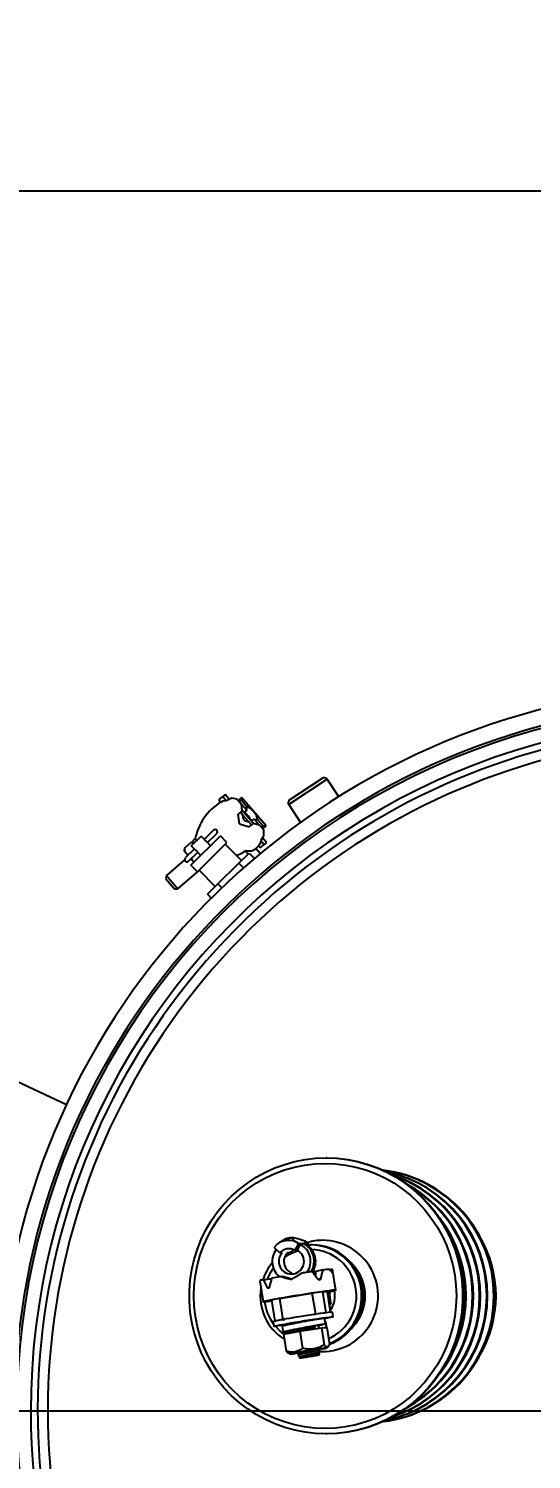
# Model space of a CAD drawing. Header units: millimetres. Extents: x 118006 to 124636, y -130611 to -125922.
# Drawn here: x 118907 to 119125, y -129083 to -128463 of the extents above; entities that cross this region are included whole.
import ezdxf

# ---------------------------------------------------------------- set-up
doc = ezdxf.new("R2010")
doc.units = ezdxf.units.MM
doc.header["$LTSCALE"] = 13
doc.linetypes.add('CENTERX2', pattern=[101.6, 63.5, -12.7, 12.7, -12.7])
for name, color, linetype in [('中心符号线', 7, 'CENTERX2'), ('几何体', 7, 'Continuous'), ('尺寸', 3, 'Continuous')]:
    doc.layers.add(name, color=color, linetype=linetype)
doc.layers.add('标注、文本', color=3, linetype='Continuous', lineweight=25)
doc.styles.add('SLDTEXTSTYLE0', font='hyswlongfangsong.ttf')
doc.dimstyles.new('SLDDIMSTYLE0', dxfattribs={"dimtxt": 50, "dimasz": 40.8, "dimexe": 0, "dimexo": 0.0625, "dimgap": 12.5, "dimtad": 2, "dimdec": 0, "dimrnd": 1e-09, "dimzin": 12, "dimdsep": 46, "dimtxsty": 'SLDTEXTSTYLE0', "dimsah": 1, "dimcen": 0.09, "dimadec": 0, "dimazin": 3, "dimtfac": 1, "dimtdec": 0, "dimtmove": 0, "dimatfit": 0, "dimfxl": 1, "dimfrac": 2, "dimtolj": 1, "dimtzin": 12, "dimarcsym": 0})

# ---------------------------------------------------------------- blocks, each defined once
blk = doc.blocks.new('SW_CENTERMARKSYMBOL_0')
at = {"layer": '中心符号线', "color": 0}
for p, q in [((0, 5), (0, 242)), ((-5, 0), (-242, 0)), ((0, 0), (-2.5, 0)), ((0, 0), (0, 2.5)), ((0, 0), (0, -2.5)), ((0, 0), (2.5, 0)), ((5, 0), (242, 0)), ((0, -5), (0, -242))]:
    blk.add_line(p, q, dxfattribs=at)
blk = doc.blocks.new('*D42')
at = {"layer": 'Defpoints', "color": 0, "transparency": 16777216}
for p in [(119695.97, -128532.98), (118720.97, -129062.32), (119695.97, -129062.32)]:
    blk.add_point(p, dxfattribs=at)
at = {"layer": '尺寸', "color": 0, "lineweight": -2, "transparency": 16777216}
for p, q in [((118720.97, -129062.25), (118720.97, -128532.98)), ((118761.77, -128532.98), (119655.17, -128532.98)), ((119695.97, -129062.25), (119695.97, -128532.98))]:
    blk.add_line(p, q, dxfattribs=at)
at = {"layer": '尺寸', "color": 0, "transparency": 16777216}
for points in [[(118761.77, -128526.18), (118761.77, -128539.78), (118720.97, -128532.98)], [(119655.17, -128526.18), (119655.17, -128539.78), (119695.97, -128532.98)]]:
    blk.add_solid(points, dxfattribs=at)
at = {"layer": '尺寸', "color": 0, "transparency": 16777216, "insert": (119208.47, -128495.48), "char_height": 50, "attachment_point": 5, "style": 'SLDTEXTSTYLE0'}
blk.add_mtext('\\A1;975', dxfattribs=at)

msp = doc.modelspace()

# ---------------------------------------------------------------- linework, layer by layer
at = {"layer": '几何体'}
for p, q in [((119020.22, -128797.16), (119034.41, -128787.8)), ((119036.48, -128788.23), (119019.79, -128799.24)), ((119041.49, -128795.81), (119036.48, -128788.23)), ((118989.57, -128797.21), (118991.28, -128795.74)), ((118989.57, -128797.21), (118990.36, -128798.12)), ((118992.28, -128794.88), (118991.28, -128795.74)), ((118991.28, -128795.74), (118992.75, -128797.44)), ((118994, -128796.88), (118992.28, -128794.88)), ((118992.75, -128797.44), (118994, -128796.88)), ((118994.54, -128796.67), (118994, -128796.88)), ((118994.58, -128796.7), (118994.54, -128796.67)), ((118995.15, -128796.49), (118994.58, -128796.7)), ((118997.46, -128796.88), (118995.15, -128796.49)), ((118997.46, -128796.88), (118999.29, -128799.01)), ((118999.38, -128796.16), (118997.92, -128797.42)), ((118999.38, -128796.16), (118999.28, -128797.51)), ((119001.46, -128800.03), (118999.28, -128797.51)), ((118999.62, -128801.82), (118999.29, -128799.01)), ((119001.45, -128801.51), (118999.29, -128799.01)), ((119009.98, -128808.44), (118999.38, -128796.16)), ((119001.46, -128800.03), (119001.45, -128801.51)), ((119019.79, -128799.24), (119024.88, -128806.96)), ((118998.84, -128802.49), (118997.85, -128803.34)), ((118998.54, -128807.6), (118997.85, -128803.34)), ((118998.84, -128802.49), (118999.62, -128801.82)), ((118999.95, -128803.77), (118998.84, -128802.49)), ((119004.46, -128807.33), (118999.66, -128801.78)), ((119000.39, -128806), (118999.95, -128803.77)), ((119002.53, -128806.76), (118999.95, -128803.77)), ((119000.39, -128806), (119002.53, -128806.76)), ((119001.45, -128801.51), (119000.67, -128802.94)), ((119003.4, -128806), (119004.9, -128805.51)), ((119007.15, -128808.11), (119004.9, -128805.51)), ((119004.9, -128805.51), (119006.45, -128805.81)), ((119008.63, -128808.34), (119006.45, -128805.81)), ((118987.2, -128810.37), (118983.21, -128814.3)), ((118984.62, -128815.72), (118988.61, -128811.8)), ((118998.54, -128807.6), (119002.64, -128808.9)), ((119003.64, -128808.04), (119002.53, -128806.76)), ((119002.64, -128808.9), (119003.64, -128808.04)), ((119004.41, -128807.38), (119003.64, -128808.04)), ((119007.15, -128808.11), (119004.41, -128807.38)), ((119007.15, -128808.11), (119008.98, -128810.23)), ((119008.52, -128809.7), (119009.98, -128808.44)), ((119008.63, -128808.34), (119009.98, -128808.44)), ((119008.74, -128813.11), (119009.03, -128812.57)), ((119009.03, -128812.57), (119008.98, -128810.23)), ((118974.56, -128818.06), (118974.47, -128819.3)), ((118974.56, -128818.06), (118977.39, -128815.62)), ((118974.56, -128818.06), (118974.68, -128819.54)), ((118978.97, -128818.46), (118974.98, -128822.38)), ((118978.63, -128815.71), (118977.39, -128815.62)), ((118977.4, -128825.46), (118990.24, -128812.84)), ((118977.55, -128817.05), (118981.83, -128812.85)), ((118977.55, -128817.05), (118979.03, -128818.56)), ((118979.28, -128813.99), (118978.05, -128815.05)), ((118978.05, -128815.05), (118978.76, -128815.87)), ((118979.28, -128813.99), (118979.92, -128814.73)), ((118980.2, -128828.31), (118993.04, -128815.7)), ((118983.32, -128814.36), (118981.83, -128812.85)), ((118985.96, -128817.05), (118984.55, -128815.62)), ((118993.04, -128815.7), (118990.24, -128812.84)), ((118999.34, -128823.53), (118992.33, -128816.4)), ((119007.45, -128820.45), (119005.6, -128818.3)), ((119007.5, -128817.98), (119006.71, -128817.07)), ((119007.5, -128817.98), (119009.21, -128816.51)), ((119008.48, -128813.65), (119007.74, -128814.81)), ((119007.74, -128814.81), (119009.21, -128816.51)), ((119008.48, -128813.65), (119008.77, -128813.15)), ((119010.2, -128815.65), (119008.48, -128813.65)), ((119008.77, -128813.15), (119008.74, -128813.11)), ((119010.2, -128815.65), (119009.21, -128816.51)), ((118974.68, -128823.14), (118966.79, -128829.95)), ((118974.47, -128819.3), (118974.68, -128819.54)), ((118975.64, -128820.66), (118974.68, -128819.54)), ((118975.64, -128820.66), (118976.15, -128821.24)), ((118976.38, -128823.81), (118980.38, -128819.88)), ((118977.46, -128822.76), (118978, -128823.38)), ((118977.68, -128822.54), (118978, -128823.38)), ((118978.69, -128824.19), (118978, -128823.38)), ((118980.27, -128819.82), (118981.68, -128821.25)), ((118989.1, -128833.59), (118998.16, -128824.69)), ((118998.16, -128824.69), (119002.69, -128820.23)), ((118998.16, -128824.69), (119000.15, -128826.71)), ((119002.17, -128820.75), (119000.94, -128819.33)), ((119002.69, -128820.23), (119004.96, -128822.54)), ((118966.79, -128829.95), (118966.55, -128831.44)), ((118966.79, -128829.95), (118969.29, -128832.84)), ((118971.78, -128835.74), (118981.04, -128827.74)), ((118977.4, -128825.46), (118980.2, -128828.31)), ((118980.92, -128827.61), (118987.93, -128834.74)), ((118966.55, -128831.44), (118968.41, -128833.6)), ((118968.41, -128833.6), (118970.27, -128835.76)), ((118969.29, -128832.84), (118971.78, -128835.74)), ((118970.27, -128835.76), (118971.78, -128835.74)), ((118984.57, -128838.04), (118989.1, -128833.59)), ((118989.1, -128833.59), (118990.8, -128835.32)), ((118984.57, -128838.04), (118986.26, -128839.76)), ((118923.44, -128929.4), (118766.65, -128856.29)), ((119036.34, -128952.46), (119035.98, -128952.46)), ((119014.8, -128989.82), (119013.44, -128991.28)), ((119015.9, -128993.6), (119013.44, -128991.28)), ((119018.34, -128987.73), (119018.71, -128987.6)), ((119021.68, -128987.06), (119021.47, -128987.22)), ((119022.65, -128987.22), (119021.89, -128987.06)), ((119024.09, -128989.54), (119022.35, -128988.58)), ((119024.09, -128989.54), (119022.48, -128992.53)), ((119022.48, -128992.53), (119023.57, -128992.53)), ((119023.57, -128992.53), (119024.94, -128989.98)), ((119024.09, -128989.54), (119026.22, -128989.54)), ((119024.94, -128989.98), (119026.22, -128989.54)), ((119026.22, -128989.54), (119026.37, -128989.54)), ((119028.49, -128989.54), (119026.37, -128989.54)), ((119026.37, -128989.54), (119027.17, -128989.98)), ((119028.49, -128989.54), (119026.75, -128988.58)), ((119027.98, -128990.49), (119028.49, -128989.54)), ((119028.15, -128990.19), (119029.44, -128990.15)), ((119030.15, -128990.15), (119029.44, -128990.15)), ((119016.98, -128993.6), (119015.9, -128993.6)), ((119020.3, -128993.6), (119019.21, -128993.6)), ((119008.82, -129005.3), (119012.33, -129004.8)), ((119016.19, -129003.95), (119017.03, -129003.95)), ((119021.36, -129005), (119017.03, -129003.95)), ((119031.37, -129002.08), (119030.32, -129002.23)), ((119034.7, -129001.07), (119031.35, -129001.71)), ((119031.35, -129001.71), (119031.44, -129003.72)), ((119032.42, -129005.06), (119033.72, -129004.81)), ((119038.6, -129000.75), (119037.5, -129000.93)), ((119040.27, -129009.79), (119038.98, -129001.73)), ((119007.38, -129006.78), (119008.67, -129014.84)), ((119010.45, -129008.61), (119011.45, -129008.47)), ((119015.75, -129013.48), (119030.04, -129011.15)), ((119031.51, -129020.28), (119030.04, -129011.15)), ((119036.55, -129010.51), (119034.51, -129010.51)), ((119034.51, -129010.51), (119035.97, -129019.64)), ((119037.97, -129019.42), (119036.55, -129010.51)), ((119038.01, -129019.42), (119036.59, -129010.52)), ((119037.87, -129010.61), (119036.6, -129010.61)), ((119036.98, -129012.97), (119037.87, -129010.61)), ((119037.87, -129010.61), (119037.7, -129010.4)), ((119012.35, -129014.12), (119013.81, -129023.25)), ((119015.75, -129013.48), (119017.21, -129022.62)), ((119037.4, -129015.58), (119038, -129015.58)), ((119038, -129015.58), (119037.47, -129016.07)), ((119013.09, -129023.5), (119013.41, -129025.48)), ((119013.98, -129023.25), (119013.85, -129023.25)), ((119017.21, -129022.62), (119018.1, -129022.47)), ((119030.11, -129022.81), (119030.22, -129022.77)), ((119030.62, -129020.43), (119031.51, -129020.28)), ((119032.15, -129022.43), (119035.13, -129021.93)), ((119035.13, -129021.93), (119035.54, -129024.5)), ((119035.37, -129023.44), (119035.69, -129023.39)), ((119035.85, -129023.36), (119035.69, -129023.39)), ((119035.69, -129023.39), (119036.1, -129025.95)), ((119036.31, -129025.96), (119035.89, -129023.35)), ((119036.1, -129019.64), (119035.97, -129019.64)), ((119039.08, -129021.37), (119038.77, -129019.4)), ((119016.94, -129025.61), (119017.35, -129028.17)), ((119017.48, -129028.91), (119024.58, -129027.62)), ((119017.48, -129028.91), (119018.65, -129036.21)), ((119021.73, -129024.15), (119021.74, -129024.19)), ((119021.74, -129024.21), (119021.86, -129024.36)), ((119021.81, -129024.18), (119021.84, -129024.12)), ((119022.32, -129027.85), (119022.35, -129028.03)), ((119024.58, -129027.62), (119033.99, -129026.18)), ((119024.58, -129027.62), (119025.74, -129034.92)), ((119031.24, -129025.71), (119031.2, -129025.42)), ((119032.99, -129026.34), (119032.77, -129024.98)), ((119033.99, -129026.18), (119036.3, -129026.03)), ((119033.99, -129026.18), (119035.15, -129033.48)), ((119036.1, -129025.95), (119035.2, -129026.1)), ((119036.26, -129025.92), (119036.1, -129025.95)), ((119036.3, -129026.03), (119037.47, -129033.33)), ((119032.82, -129035.58), (119032.8, -129035.44)), ((119036.39, -129034.87), (119037, -129034.18)), ((119019.5, -129037.07), (119020.18, -129037.46)), ((119023.9, -129037.72), (119023.95, -129038.01)), ((119024.21, -129036.81), (119024.24, -129036.85)), ((119024.33, -129036.82), (119024.34, -129036.78)), ((119024.57, -129038.8), (119024.41, -129039.2)), ((119033.04, -129037.84), (119033.14, -129037.56)), ((119033.14, -129037.55), (119033.09, -129037.27)), ((119035.98, -129072.17), (119036.34, -129072.17))]:
    msp.add_line(p, q, dxfattribs=at)
at = {"layer": '几何体', "flags": 128}
for points in [[(119035.98, -128952.46), (119040.52, -128952.64), (119045.03, -128953.17), (119049.49, -128954.04), (119053.87, -128955.25), (119058.14, -128956.8), (119062.28, -128958.68), (119066.27, -128960.87), (119070.08, -128963.36), (119073.69, -128966.14), (119077.08, -128969.19), (119080.23, -128972.5), (119083.12, -128976.03), (119085.73, -128979.78), (119088.05, -128983.72), (119090.07, -128987.83), (119091.77, -128992.09), (119093.14, -128996.46), (119094.17, -129000.92), (119094.86, -129005.45), (119095.21, -129010.02), (119095.21, -129014.61), (119094.86, -129019.18), (119094.17, -129023.71), (119093.14, -129028.18), (119091.77, -129032.55), (119090.07, -129036.8), (119088.05, -129040.91), (119085.73, -129044.85), (119083.12, -129048.6), (119080.23, -129052.14), (119077.08, -129055.44), (119073.69, -129058.49), (119070.08, -129061.27), (119066.27, -129063.76), (119062.28, -129065.95), (119058.14, -129067.83), (119053.87, -129069.38), (119049.49, -129070.6), (119045.03, -129071.47), (119040.52, -129071.99), (119035.98, -129072.17), (119031.45, -129071.99), (119026.94, -129071.47), (119022.48, -129070.6), (119018.1, -129069.38), (119013.83, -129067.83), (119009.69, -129065.95), (119005.7, -129063.76), (119001.89, -129061.27), (118998.27, -129058.49), (118994.89, -129055.44), (118991.74, -129052.14), (118988.85, -129048.6), (118986.24, -129044.85), (118983.92, -129040.91), (118981.9, -129036.8), (118980.2, -129032.55), (118978.83, -129028.18), (118977.8, -129023.71), (118977.11, -129019.18), (118976.76, -129014.61), (118976.76, -129010.02), (118977.11, -129005.45), (118977.8, -129000.92), (118978.83, -128996.46), (118980.2, -128992.09), (118981.9, -128987.83), (118983.92, -128983.72), (118986.24, -128979.78), (118988.85, -128976.03), (118991.74, -128972.5), (118994.89, -128969.19), (118998.27, -128966.14), (119001.89, -128963.36), (119005.7, -128960.87), (119009.69, -128958.68), (119013.83, -128956.8), (119018.1, -128955.25), (119022.48, -128954.04), (119026.94, -128953.17), (119031.45, -128952.64), (119035.98, -128952.46)], [(119035.58, -128954.84), (119040.04, -128955.01), (119044.48, -128955.54), (119048.87, -128956.42), (119053.17, -128957.65), (119057.36, -128959.21), (119061.42, -128961.1), (119065.32, -128963.31), (119069.04, -128965.81), (119072.55, -128968.61), (119075.83, -128971.67), (119078.86, -128974.99), (119081.63, -128978.53), (119084.11, -128982.28), (119086.3, -128986.22), (119088.17, -128990.32), (119089.71, -128994.55), (119090.93, -128998.9), (119091.8, -129003.33), (119092.32, -129007.81), (119092.5, -129012.32), (119092.32, -129016.83), (119091.8, -129021.31), (119090.93, -129025.74), (119089.71, -129030.08), (119088.17, -129034.31), (119086.3, -129038.41), (119084.11, -129042.35), (119081.63, -129046.1), (119078.86, -129049.65), (119075.83, -129052.96), (119072.55, -129056.03), (119069.04, -129058.82), (119065.32, -129061.33), (119061.42, -129063.53), (119057.36, -129065.42), (119053.17, -129066.99), (119048.87, -129068.21), (119044.48, -129069.09), (119040.04, -129069.62), (119035.58, -129069.8), (119031.11, -129069.62), (119026.67, -129069.09), (119022.29, -129068.21), (119017.99, -129066.99), (119013.79, -129065.42), (119009.74, -129063.53), (119005.84, -129061.33), (119002.12, -129058.82), (118998.61, -129056.03), (118995.33, -129052.96), (118992.29, -129049.65), (118989.53, -129046.1), (118987.04, -129042.35), (118984.86, -129038.41), (118982.99, -129034.31), (118981.44, -129030.08), (118980.23, -129025.74), (118979.36, -129021.31), (118978.83, -129016.83), (118978.65, -129012.32), (118978.83, -129007.81), (118979.36, -129003.33), (118980.23, -128998.9), (118981.44, -128994.55), (118982.99, -128990.32), (118984.86, -128986.22), (118987.04, -128982.28), (118989.53, -128978.53), (118992.29, -128974.99), (118995.33, -128971.67), (118998.61, -128968.61), (119002.12, -128965.81), (119005.84, -128963.31), (119009.74, -128961.1), (119013.79, -128959.21), (119017.99, -128957.65), (119022.29, -128956.42), (119026.67, -128955.54), (119031.11, -128955.01), (119035.58, -128954.84)], [(119036.34, -128952.46), (119040.87, -128952.64), (119045.38, -128953.17), (119049.84, -128954.04), (119054.22, -128955.25), (119058.49, -128956.8), (119062.64, -128958.68), (119066.63, -128960.87), (119070.44, -128963.36), (119074.05, -128966.14), (119077.44, -128969.19), (119080.59, -128972.5), (119083.47, -128976.03), (119086.09, -128979.78), (119088.41, -128983.72), (119090.42, -128987.83), (119092.12, -128992.09), (119093.49, -128996.46), (119094.52, -129000.92), (119095.22, -129005.45), (119095.56, -129010.02), (119095.56, -129014.61), (119095.22, -129019.18), (119094.52, -129023.71), (119093.49, -129028.18), (119092.12, -129032.55), (119090.42, -129036.8), (119088.41, -129040.91), (119086.09, -129044.85), (119083.47, -129048.6), (119080.59, -129052.14), (119077.44, -129055.44), (119074.05, -129058.49), (119070.44, -129061.27), (119066.63, -129063.76), (119062.64, -129065.95), (119058.49, -129067.83), (119054.22, -129069.38), (119049.84, -129070.6), (119045.38, -129071.47), (119040.87, -129071.99), (119036.34, -129072.17)], [(119029.96, -129001.75), (119029.43, -129001.83), (119028.9, -129001.91), (119028.36, -129001.99), (119027.82, -129002.07), (119027.27, -129002.16), (119026.71, -129002.24), (119026.14, -129002.33), (119025.58, -129002.42)], [(119030.36, -129001.61), (119031.12, -129001.73), (119031.36, -129001.77)], [(119033.96, -129010.51), (119031.86, -129010.82), (119029.59, -129011.16), (119027.19, -129011.53), (119024.72, -129011.92), (119022.24, -129012.32), (119019.82, -129012.72), (119017.52, -129013.11), (119015.38, -129013.48), (119013.47, -129013.82), (119011.83, -129014.12)], [(119037.1, -129010.51), (119038.43, -129010.25), (119039.42, -129010.04), (119040.03, -129009.89), (119040.27, -129009.8), (119040.11, -129009.77), (119039.57, -129009.8), (119038.66, -129009.89), (119037.4, -129010.04), (119035.81, -129010.25), (119033.96, -129010.51)], [(119036.55, -129010.51), (119036.58, -129010.51), (119036.59, -129010.52)], [(119011.83, -129014.12), (119010.51, -129014.38), (119009.52, -129014.59), (119008.91, -129014.74), (119008.67, -129014.84), (119008.83, -129014.87), (119009.37, -129014.84), (119010.28, -129014.74), (119011.54, -129014.59), (119012.41, -129014.48)], [(119021.15, -129024.51), (119019.61, -129024.73), (119017.89, -129024.98), (119016.4, -129025.18), (119015.18, -129025.34), (119014.26, -129025.44), (119013.67, -129025.49), (119013.42, -129025.48), (119013.52, -129025.42), (119013.96, -129025.3), (119014.75, -129025.13), (119015.84, -129024.92), (119017.22, -129024.66), (119018.85, -129024.37), (119020.67, -129024.05), (119022.65, -129023.72), (119024.73, -129023.38)], [(119017.21, -129022.62), (119016.45, -129022.74), (119015.75, -129022.86), (119015.13, -129022.97), (119014.6, -129023.07), (119014.2, -129023.15), (119013.94, -129023.2), (119013.82, -129023.24), (119013.85, -129023.25)], [(119024.73, -129023.38), (119026.85, -129023.03), (119028.95, -129022.7), (119030.98, -129022.39), (119032.88, -129022.11), (119034.6, -129021.87), (119036.09, -129021.66), (119037.31, -129021.51), (119038.23, -129021.4), (119038.82, -129021.35), (119039.07, -129021.36), (119038.98, -129021.43), (119038.53, -129021.54), (119037.75, -129021.71), (119036.65, -129021.93), (119035.27, -129022.19), (119035.17, -129022.21)], [(119017.74, -129028.87), (119015.76, -129027.28), (119014.01, -129025.47)], [(119034.15, -129035.09), (119032.86, -129035.27), (119031.36, -129035.49), (119029.74, -129035.74), (119028.05, -129036.01), (119026.37, -129036.29), (119024.77, -129036.55), (119023.33, -129036.8), (119022.1, -129037.03), (119021.15, -129037.21), (119020.5, -129037.35), (119020.2, -129037.44), (119020.25, -129037.47), (119020.65, -129037.44), (119021.38, -129037.36), (119022.42, -129037.22), (119023.71, -129037.04), (119024.11, -129036.98)], [(119032.85, -129035.58), (119033.24, -129035.51), (119034.46, -129035.29), (119035.42, -129035.1), (119036.06, -129034.97), (119036.37, -129034.88), (119036.32, -129034.85), (119035.92, -129034.88), (119035.18, -129034.96), (119034.15, -129035.09)]]:
    msp.add_lwpolyline(points, dxfattribs=at)
at = {"layer": '几何体'}
for centre, radius, start, end in [((119208.47, -129062.32), 314.5, 94.10257, 66.32239), ((119208.47, -129062.32), 307.5, 94.19612, 67.17185), ((119208.47, -129062.32), 306.5, 69.36602, 180), ((119208.47, -129062.32), 300.5, 69.77119, 180), ((119208.47, -129062.32), 297.5, 69.91456, 0), ((119208.47, -129062.32), 293.12, 70.04956, 0), ((119208.47, -129062.32), 306.5, 180, 67.27603), ((119208.47, -129062.32), 300.5, 180, 67.77753), ((119035.23, -128789.05), 1.5, 33.40658, 123.40658), ((119003.25, -128818.93), 24.48, 121.78406, 168.34547), ((118998.54, -128807.6), 8.11, 12.71352, 68.88283), ((119021.04, -128798.41), 1.5, 123.40658, 213.40658), ((118998.54, -128807.6), 5.12, 18.21124, 65.36853), ((118987.91, -128811.08), 1, 314.5, 134.5), ((118988.01, -128801.28), 24.48, 315.93709, 319.81184), ((118975.68, -128823.1), 1, 134.5, 314.5), ((119054.17, -129012.32), 54.92, 276.94841, 83.05159), ((119053.81, -129012.32), 54.92, 277.45374, 82.54626), ((119051.06, -129012.32), 54.95, 281.85246, 78.14754), ((119050.7, -129012.32), 54.96, 282.50844, 77.49156), ((119047.93, -129012.32), 55.01, 288.525, 71.475), ((119047.56, -129012.32), 55.02, 289.48556, 70.51444), ((119044.76, -129012.32), 55.1, 299.03416, 60.96584), ((119044.4, -129012.32), 55.11, 300.76411, 59.23589), ((119041.51, -129012.32), 55.27, 322.42969, 37.57031), ((119041.12, -129012.32), 55.3, 327.86345, 32.13655), ((119058.9, -129012.32), 50.78, 328.87665, 31.12335), ((119021.09, -128997.36), 8.45, 142.31368, 232.3245), ((119019.88, -128997.2), 8.96, 73.99177, 124.53952), ((119020.97, -128997.34), 5.47, 136.86197, 61.66932), ((119019.88, -128997.27), 5.41, 61.19705, 137.33424), ((119021.48, -128997.17), 9.96, 90.10529, 108.426), ((119024.29, -128997.3), 5.45, 114.03556, 137.23694), ((119020.84, -128997.36), 8.44, 326.11608, 60.95), ((119021.88, -128997.36), 8.94, 330.26661, 60.94705), ((119022.02, -128997.36), 8.94, 330.44129, 60.94709), ((119023.07, -128997.36), 8.44, 326.03819, 60.95002), ((119034.59, -129011.87), 23.68, 90.00357, 106.59429), ((119029.24, -129012.34), 22.19, 291.61923, 89.47803), ((119028.97, -129012.34), 20.2, 293.65384, 87.88293), ((119029.95, -129012.34), 22.19, 289.79065, 89.48283), ((119034.42, -129012.31), 24.12, 265.66786, 89.59485), ((119029.72, -129012.27), 22.22, 140.09585, 161.8481), ((119023.25, -128997.36), 5.51, 137.06896, 257.7449), ((119029.19, -129012.02), 19.88, 105.01951, 124.08244), ((119033.46, -129012.32), 19.51, 316.54756, 43.45244), ((119029.42, -129012.27), 20.22, 143.53158, 159.0963), ((119085.3, -129409.59), 411.48, 99.66837, 100.20775), ((119051.18, -129121.53), 121.58, 96.57519, 97.79432), ((119032.94, -129012.32), 19.54, 329.86004, 30.13997), ((119012.66, -129025.08), 20.16, 100.97188, 105.05658), ((119029.72, -129012.34), 22.24, 171.338, 237.71338), ((119042.09, -129079.55), 69.45, 96.26581, 99.98907), ((119004.25, -128837.74), 175.87, 280.58966, 280.76708), ((119028.98, -129012.32), 10.86, 325.01998, 12.2979), ((119029.47, -129012.33), 20.29, 187.09433, 216.94139), ((119020.11, -129046.37), 33.18, 97.56753, 103.53097), ((119041.92, -129147.27), 127.09, 97.91878, 103.11236), ((119050.78, -129157.67), 138.79, 94.96333, 100.9481), ((119043.55, -129088.68), 69.45, 96.26581, 99.98907), ((119040.67, -129112.65), 77.6, 96.32784, 102.15436), ((119054.87, -129201.85), 165.51, 98.01064, 99.33314)]:
    msp.add_arc(centre, radius, start, end, dxfattribs=at)
for centre, major_axis, ratio, start_param, end_param in [((119001.43, -128805.1), (-5.3, 6.14), 0.874328, 5.793016, 5.942833), ((119001.43, -128805.1), (-5.3, 6.14), 0.874328, 3.481945, 3.631762), ((119023.8, -129008.12), (7.36, 28.02), 0.412043, 1.553981, 1.688979), ((119023.32, -129005.16), (16.84, -4), 0.029947, 4.282203, 4.586896), ((119023.32, -129005.16), (14.74, 9.08), 0.067832, 1.375833, 1.680526), ((119023.8, -129008.12), (-18.02, 24.02), 0.291699, 4.624022, 4.75902), ((119023.8, -129008.12), (9.86, 28.05), 0.284706, 4.929791, 5.064789), ((119023.32, -129005.16), (15.97, 1.41), 0.433059, 0.168395, 0.473087), ((119023.32, -129005.16), (15.62, 3.59), 0.388913, 6.11908, 6.423773), ((119023.32, -129005.16), (15.97, 1.41), 0.433059, 3.005295, 3.172125), ((119023.8, -129008.12), (-15.89, 23.71), 0.41079, 1.186967, 1.321964)]:
    msp.add_ellipse(centre, major_axis=major_axis, ratio=ratio, start_param=start_param, end_param=end_param, dxfattribs=at)
for points, knots in [([(118990.36, -128798.12), (118990.71, -128797.94), (118991.41, -128797.57), (118992.3, -128797.48), (118992.75, -128797.44)], [0, 0, 0, 0, 0.494023, 1, 1, 1, 1]), ([(118978.84, -128815.96), (118978.74, -128815.91), (118978.32, -128815.73), (118977.8, -128815.67), (118977.39, -128815.62)], [0, 0, 0, 0, 0.217606, 1, 1, 1, 1]), ([(118979.04, -128818.56), (118979.04, -128818.57), (118979.07, -128818.6), (118979.22, -128818.72), (118979.46, -128818.91), (118979.7, -128819.15), (118979.91, -128819.38), (118980.08, -128819.59), (118980.21, -128819.75), (118980.26, -128819.8), (118980.28, -128819.82)], [0, 0, 0, 0, 0.038535, 0.195869, 0.357519, 0.50603, 0.637659, 0.768869, 0.913791, 1, 1, 1, 1]), ([(118984.55, -128815.62), (118984.54, -128815.61), (118984.5, -128815.56), (118984.34, -128815.44), (118984.1, -128815.24), (118983.86, -128815), (118983.65, -128814.77), (118983.49, -128814.57), (118983.37, -128814.41), (118983.33, -128814.37), (118983.31, -128814.36)], [0, 0, 0, 0, 0.057466, 0.216062, 0.377122, 0.523149, 0.653706, 0.786153, 0.933274, 1, 1, 1, 1]), ([(119005.6, -128818.3), (119005.3, -128818.56), (119004.68, -128819.08), (119003.19, -128819.58), (119001.8, -128819.43), (119000.94, -128819.33)], [0, 0, 0, 0, 0.2699239, 0.5475914, 1, 1, 1, 1]), ([(119007.74, -128814.81), (119007.64, -128815.24), (119007.42, -128816.11), (119006.95, -128816.75), (119006.71, -128817.07)], [0, 0, 0, 0, 0.493971, 1, 1, 1, 1]), ([(118975.64, -128820.66), (118975.73, -128820.7), (118975.99, -128820.82), (118976.3, -128820.86), (118976.51, -128820.88)], [0, 0, 0, 0, 0.357198, 1, 1, 1, 1]), ([(119000.94, -128819.33), (119000.85, -128819.39), (118999.85, -128820.08), (118998.64, -128820.86), (118997.39, -128821.28), (118997.19, -128821.35)], [0, 0, 0, 0, 0.075251, 0.856372, 1, 1, 1, 1]), ([(119018.34, -128987.73), (119017.9, -128987.95), (119017.03, -128988.41), (119015.87, -128989.07), (119015.04, -128989.65), (119014.8, -128989.82)], [0, 0, 0, 0, 0.415167, 0.831259, 1, 1, 1, 1]), ([(119021.98, -128987.06), (119021.78, -128987.06), (119020.96, -128987.08), (119019.8, -128987.24), (119018.87, -128987.52), (119018.53, -128987.62)], [0, 0, 0, 0, 0.169963, 0.6971531, 1, 1, 1, 1]), ([(119022.35, -128988.58), (119022.15, -128988.37), (119021.59, -128987.78), (119021.52, -128987.43), (119021.47, -128987.22)], [0, 0, 0, 0, 0.358563, 1, 1, 1, 1]), ([(119026.75, -128988.58), (119026.17, -128988.37), (119024.56, -128987.78), (119023.4, -128987.43), (119022.65, -128987.22)], [0, 0, 0, 0, 0.358563, 1, 1, 1, 1]), ([(119033.72, -129004.81), (119033.68, -129004.91), (119033.61, -129005.1), (119033.41, -129005.3), (119033.15, -129005.4), (119032.88, -129005.39), (119032.59, -129005.27), (119032.45, -129005.1), (119032.37, -129005.01)], [0, 0, 0, 0, 0.163826, 0.327654, 0.491393, 0.654851, 0.818278, 1, 1, 1, 1]), ([(119011.46, -129008.42), (119011.44, -129008.51), (119011.38, -129008.71), (119011.22, -129008.91), (119011.03, -129009.01), (119010.82, -129009), (119010.62, -129008.87), (119010.51, -129008.7), (119010.45, -129008.61)], [0, 0, 0, 0, 0.163826, 0.327654, 0.491393, 0.654851, 0.818278, 1, 1, 1, 1]), ([(119037.42, -129011.8), (119037.44, -129011.92), (119037.61, -129012.79), (119037.79, -129014.06), (119037.94, -129015.17), (119038, -129015.58)], [0, 0, 0, 0, 0.092455, 0.662192, 1, 1, 1, 1]), ([(119035.13, -129021.93), (119034.81, -129021.99), (119034.17, -129022.1), (119032.54, -129022.38), (119030.53, -129022.73), (119028.24, -129023.14), (119025.82, -129023.59), (119023.43, -129024.05), (119021.23, -129024.48), (119019.36, -129024.88), (119017.96, -129025.21), (119017.08, -129025.47), (119017, -129025.56), (119016.96, -129025.6)], [0, 0, 0, 0, 0.0908872, 0.1832907, 0.2741779, 0.3650651, 0.4574687, 0.5483559, 0.639243, 0.7316466, 0.8225338, 0.913421, 1, 1, 1, 1]), ([(119035.37, -129023.42), (119035.4, -129023.41), (119035.78, -129023.36), (119035.83, -129023.35), (119035.88, -129023.35)], [0, 0, 0, 0, 0.0764501, 1, 1, 1, 1]), ([(119035.54, -129024.5), (119035.22, -129024.55), (119034.58, -129024.66), (119032.95, -129024.95), (119030.94, -129025.3), (119028.65, -129025.71), (119026.23, -129026.16), (119023.84, -129026.61), (119021.64, -129027.05), (119019.78, -129027.45), (119018.37, -129027.78), (119017.5, -129028.03), (119017.25, -129028.2), (119017.61, -129028.25), (119018.57, -129028.21), (119020.1, -129028.08), (119021.42, -129027.94), (119022.24, -129027.84), (119022.33, -129027.83)], [0, 0, 0, 0, 0.065809, 0.132717, 0.198526, 0.264335, 0.331243, 0.397052, 0.462861, 0.529769, 0.595578, 0.661387, 0.728294, 0.794104, 0.859913, 0.92682, 0.99263, 1, 1, 1, 1]), ([(119030.19, -129025.47), (119029.96, -129025.51), (119029.12, -129025.67), (119027.18, -129026.05), (119024.79, -129026.53), (119022.64, -129026.99), (119021.1, -129027.38), (119020.38, -129027.64), (119020.63, -129027.75), (119021.39, -129027.74), (119022.2, -129027.67), (119022.39, -129027.65)], [0, 0, 0, 0, 0.048665, 0.178957, 0.309249, 0.439541, 0.569833, 0.700126, 0.830418, 0.96071, 1, 1, 1, 1]), ([(119022.67, -129026.95), (119022.61, -129027.1), (119022.5, -129027.39), (119022.38, -129027.68), (119022.33, -129027.83)], [0, 0, 0, 0, 0.499993, 1, 1, 1, 1]), ([(119022.4, -129027.84), (119022.39, -129027.81), (119022.37, -129027.72), (119023.12, -129027.45), (119024.42, -129027.09), (119026.12, -129026.68), (119027.9, -129026.27), (119029.52, -129025.9), (119030.67, -129025.62), (119031.23, -129025.46), (119031.14, -129025.44), (119031.12, -129025.43)], [0, 0, 0, 0, 0.080956, 0.206535, 0.331031, 0.456225, 0.581419, 0.705916, 0.831495, 0.956225, 1, 1, 1, 1]), ([(119022.5, -129028.01), (119022.7, -129027.92), (119023.11, -129027.74), (119024.48, -129027.37), (119026.16, -129026.97), (119027.95, -129026.55), (119029.19, -129026.27), (119030.15, -129026.05), (119030.83, -129025.88), (119031.27, -129025.75), (119031.19, -129025.72), (119031.17, -129025.72)], [0, 0, 0, 0, 0.136547, 0.271918, 0.408047, 0.544176, 0.679546, 0.723218, 0.837941, 0.952402, 1, 1, 1, 1]), ([(119030.21, -129025.46), (119030.43, -129025.42), (119030.9, -129025.33), (119031.9, -129025.14), (119033.19, -129024.91), (119034.06, -129024.76), (119034.55, -129024.67)], [0, 0, 0, 0, 0.169108, 0.379257, 0.650243, 1, 1, 1, 1]), ([(119030.92, -129026.65), (119030.97, -129026.5), (119031.08, -129026.19), (119031.19, -129025.87), (119031.24, -129025.71)], [0, 0, 0, 0, 0.484649, 1, 1, 1, 1]), ([(119025.74, -129034.92), (119025.46, -129035.15), (119024.74, -129035.71), (119023.49, -129036.38), (119022.01, -129036.77), (119020.51, -129036.72), (119019.4, -129036.47), (119018.79, -129036.26), (119018.65, -129036.21)], [0, 0, 0, 0, 0.136843, 0.346229, 0.555177, 0.749713, 0.944655, 1, 1, 1, 1]), ([(119023.98, -129037.71), (119023.97, -129037.68), (119023.95, -129037.59), (119024.7, -129037.32), (119026, -129036.96), (119027.69, -129036.55), (119029.49, -129036.14), (119031.06, -129035.78), (119032.04, -129035.55), (119032.25, -129035.48), (119032.28, -129035.47)], [0, 0, 0, 0, 0.094722, 0.241655, 0.387322, 0.533804, 0.680287, 0.825954, 0.972887, 1, 1, 1, 1]), ([(119024.03, -129038), (119024.02, -129037.96), (119024, -129037.88), (119024.74, -129037.61), (119026.05, -129037.25), (119027.74, -129036.84), (119029.52, -129036.43), (119030.77, -129036.15), (119031.73, -129035.92), (119032.4, -129035.75), (119032.85, -129035.62), (119032.77, -129035.6), (119032.75, -129035.59)], [0, 0, 0, 0, 0.080905, 0.206405, 0.330824, 0.455939, 0.581054, 0.705473, 0.745611, 0.851053, 0.956253, 1, 1, 1, 1]), ([(119035.15, -129033.48), (119034.55, -129033.83), (119033.32, -129034.54), (119031.31, -129035.22), (119029.17, -129035.46), (119027.3, -129035.29), (119026.17, -129035.02), (119025.74, -129034.92)], [0, 0, 0, 0, 0.213245, 0.431498, 0.645486, 0.868042, 1, 1, 1, 1]), ([(119032.49, -129036.55), (119032.55, -129036.39), (119032.66, -129036.07), (119032.77, -129035.74), (119032.82, -129035.58)], [0, 0, 0, 0, 0.499995, 1, 1, 1, 1]), ([(119037.47, -129033.33), (119037.35, -129033.59), (119037.11, -129034.12), (119036.66, -129034.52), (119036.12, -129034.47), (119035.61, -129034.05), (119035.28, -129033.64), (119035.15, -129033.48)], [0, 0, 0, 0, 0.2132445, 0.4314983, 0.6454864, 0.8680422, 1, 1, 1, 1]), ([(119018.65, -129036.21), (119018.85, -129036.47), (119019.16, -129036.86), (119019.43, -129036.99), (119019.53, -129037.03)], [0, 0, 0, 0, 0.664151, 1, 1, 1, 1]), ([(119024.25, -129036.83), (119024.19, -129036.97), (119024.08, -129037.26), (119023.96, -129037.55), (119023.9, -129037.7)], [0, 0, 0, 0, 0.499993, 1, 1, 1, 1]), ([(119023.95, -129038.03), (119024.06, -129038.16), (119024.26, -129038.43), (119024.46, -129038.7), (119024.56, -129038.83)], [0, 0, 0, 0, 0.512725, 1, 1, 1, 1]), ([(119028.03, -129038.53), (119027.54, -129038.61), (119026.57, -129038.77), (119025.4, -129038.98), (119024.62, -129039.13), (119024.33, -129039.21), (119024.54, -129039.21), (119025.21, -129039.13), (119026.06, -129039.01), (119026.66, -129038.93), (119026.83, -129038.9)], [0, 0, 0, 0, 0.138629, 0.277262, 0.415489, 0.550448, 0.684398, 0.815699, 0.945367, 1, 1, 1, 1]), ([(119024.64, -129038.79), (119024.64, -129038.76), (119024.63, -129038.69), (119025.28, -129038.45), (119026.44, -129038.11), (119027.95, -129037.73), (119029.54, -129037.35), (119031, -129037.01), (119032.02, -129036.74), (119032.52, -129036.6), (119032.45, -129036.57), (119032.43, -129036.56)], [0, 0, 0, 0, 0.063302, 0.192496, 0.320574, 0.449371, 0.578167, 0.706245, 0.835439, 0.963758, 1, 1, 1, 1]), ([(119026.83, -129038.9), (119027.26, -129038.84), (119028.1, -129038.71), (119029.52, -129038.48), (119030.85, -129038.26), (119031.98, -129038.06), (119032.77, -129037.91), (119033.12, -129037.82), (119032.98, -129037.81), (119032.47, -129037.86), (119031.98, -129037.93), (119031.8, -129037.95)], [0, 0, 0, 0, 0.11326, 0.226515, 0.340225, 0.456377, 0.573307, 0.692355, 0.81251, 0.934453, 1, 1, 1, 1]), ([(119028.03, -129038.53), (119028.61, -129038.39), (119029.79, -129038.12), (119031.42, -129037.75), (119032.56, -129037.47), (119033.13, -129037.31), (119033.04, -129037.29), (119033.02, -129037.28)], [0, 0, 0, 0, 0.230231, 0.45918, 0.690119, 0.919498, 1, 1, 1, 1]), ([(119031.8, -129037.95), (119032.11, -129037.87), (119032.74, -129037.72), (119033.16, -129037.59), (119033.08, -129037.57), (119033.06, -129037.56)], [0, 0, 0, 0, 0.414489, 0.82803, 1, 1, 1, 1]), ([(119033.09, -129037.26), (119032.99, -129037.14), (119032.79, -129036.9), (119032.59, -129036.66), (119032.49, -129036.55)], [0, 0, 0, 0, 0.504808, 1, 1, 1, 1])]:
    msp.add_open_spline(points, degree=3, knots=knots, dxfattribs=at)
at = {"layer": '标注、文本'}
msp.add_line((119695.97, -129062.32), (118714.43, -129062.32), dxfattribs=at)
msp.add_arc((119208.47, -129062.32), 487.5, 254.44172, 19.89951, dxfattribs=at)

# ---------------------------------------------------------------- block references
at = {"layer": '中心符号线'}
msp.add_blockref('SW_CENTERMARKSYMBOL_0', (119208.47, -129062.32), dxfattribs=at)

# ---------------------------------------------------------------- dimensions: what is measured, and where the dimension line sits
at = {"layer": '尺寸'}
dim = msp.add_linear_dim(base=(119695.97, -128532.98), p1=(118720.97, -129062.32), p2=(119695.97, -129062.32), dimstyle='SLDDIMSTYLE0', dxfattribs=at)
dim.commit()
dim.dimension.update_dxf_attribs({"geometry": '*D42', "text_midpoint": (119208.47, -128495.48)})

doc.saveas('drawing.dxf')
